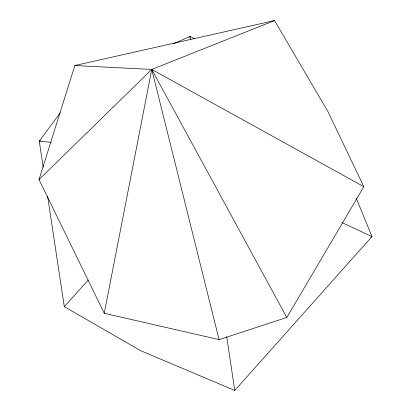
<?xml version="1.0" encoding="UTF-8"?>
<svg xmlns="http://www.w3.org/2000/svg" width="411" height="411" viewBox="0 0 411 411"><rect width="100%" height="100%" fill="white"/><g stroke="black" fill="none" stroke-linecap="round" stroke-linejoin="round"><path stroke-width="0.62" d="M104.255 313.285L151.767 69.433L274.548 20.55L327.973 111.653L363.843 186.676L286.806 317.492L219.084 339.625L104.255 313.285L39.009 179.571L74.859 65.524L274.548 20.55M60.217 112.866L39.281 141.194L43.212 167.19M47.619 196.35L64.301 306.663L140.824 350.763L234.753 390.45L371.991 236.566L356.414 198.647M64.301 306.663L88.267 280.04M39.009 179.571L151.767 69.433L363.843 186.676M40.329 140.464L39.281 141.194L51.324 142.329M189.188 37.196L190.242 36.461L194.793 38.804M370.84 237.137L371.991 236.566L341.906 222.546M173.17 43.879L190.242 36.461L190.493 39.641M74.859 65.524L151.767 69.433L286.806 317.492M151.767 69.433L219.084 339.625M226.728 336.83L234.753 390.45"/></g></svg>
